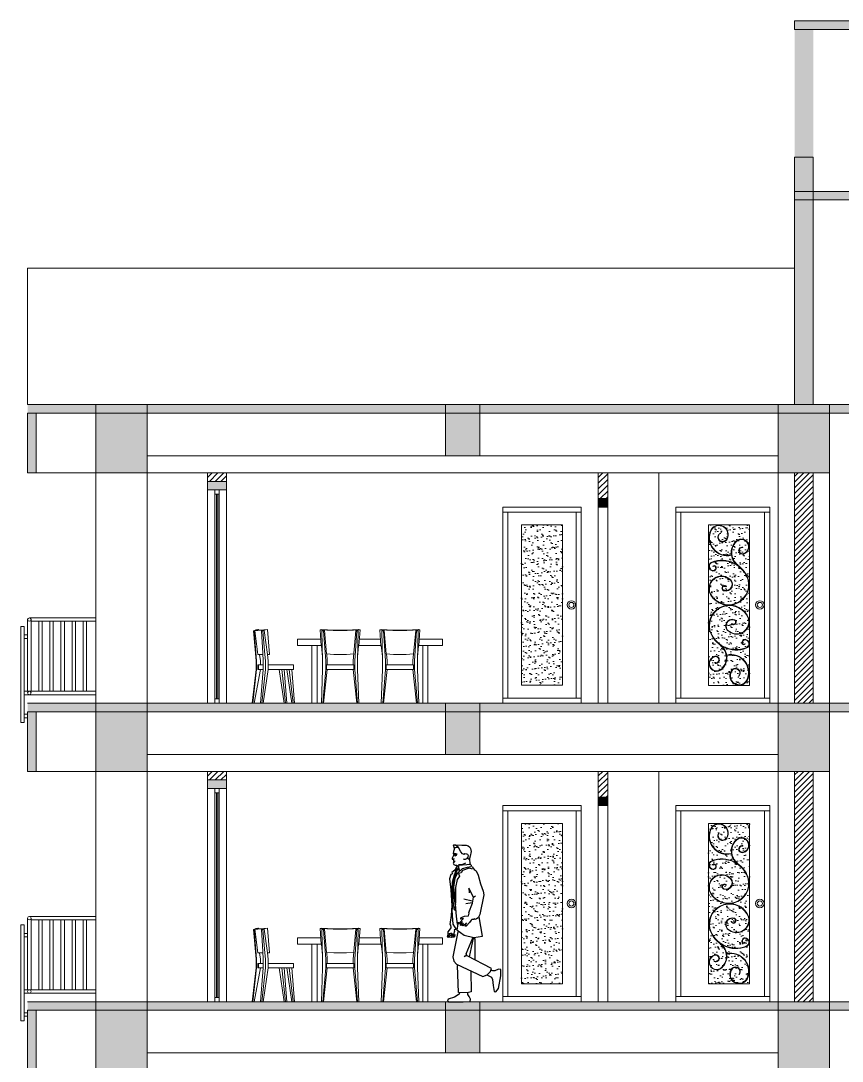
# Model space of a CAD drawing. Header units: millimetres. Extents: x -213 to 151, y -74 to 135.
# Drawn here: x -9.3 to 0.33, y 35.7 to 47.9 of the extents above; entities that cross this region are included whole.
import ezdxf

# ---------------------------------------------------------------- set-up
doc = ezdxf.new("R2010")
doc.units = ezdxf.units.MM
doc.header["$LTSCALE"] = 15
doc.layers.add('Akira01', color=7, linetype='Continuous')
pattern_1 = [(45, (-665.703766, 37.939377), (-0.0336759605, 0.0336759605), [])]
pattern_2 = [(45, (-665.703766, 41.439377), (-0.0336759605, 0.0336759605), [])]

# ---------------------------------------------------------------- blocks, each defined once
blk = doc.blocks.new('Main Doorr')
at = {"lineweight": 9}
h = blk.add_hatch(dxfattribs=at)
h.set_pattern_fill('AR-SAND', color=153, scale=53.726984, style=0)
h.set_pattern_definition([(37.5, (633482.83, -6970.605), (-3.38444, 103.52243), [0, -81.66502, 0, -91.33587, 0, -87.30635]), (7.5, (633482.83, -6970.6), (95.08476, 151.6254), [0, -44.05613, 0, -73.60597, 0, -28.20667]), (327.5, (633416.74, -6970.605), (167.31345, 0.30404), [0, -26.86349, 0, -96.70857, 0, -126.25841]), (317.5, (633416.74, -6970.6), (161.51012, 47.15486), [0, -13.43175, 0, -63.39784, 0, -72.53143])])
h.paths.add_polyline_path([(664468, -64986), (664951, -64986), (664951, -63105), (664468, -63105)])
at = {"color": 7, "lineweight": 9}
for p, q in [((665186, -62955), (664086, -62955)), ((664146, -62955), (664146, -65135)), ((665126, -65135), (665126, -62955)), ((664468, -63105), (664468, -64986)), ((664951, -63105), (664468, -63105)), ((664951, -64986), (664951, -63105)), ((664468, -64986), (664951, -64986)), ((664086, -65135), (665186, -65135))]:
    blk.add_line(p, q, dxfattribs=at)
blk.add_lwpolyline([(664086, -65195), (665186, -65195), (665186, -62895), (664086, -62895)], close=True, dxfattribs=at)
at = {"lineweight": 9}
for points in [[(664738, -63461, -0.637528), (664498, -63159, -0.965658), (664687, -63270, -1.139609), (664589, -63214), (664593, -63218, 1.142963), (664682, -63267, 0.965814), (664503, -63161, 0.637746), (664737, -63456)], [(664811, -63578, -0.50473), (664808, -63283, -1.139136), (664878, -63446, -1.237533), (664872, -63364), (664872, -63369, 1.237959), (664877, -63441, 1.137294), (664811, -63287, 0.504199), (664814, -63573)], [(664608, -64513, -0.50473), (664611, -64809, -1.139136), (664541, -64645, -1.237533), (664547, -64728), (664547, -64722, 1.237959), (664542, -64650, 1.137294), (664608, -64804, 0.504199), (664605, -64518)], [(664681, -64630, -0.637528), (664921, -64933, -0.965658), (664732, -64822, -1.139609), (664830, -64877), (664826, -64874, 1.142963), (664737, -64824, 0.965814), (664916, -64930, 0.637746), (664682, -64636)]]:
    blk.add_lwpolyline(points, format="xyb", dxfattribs=at)
for points in [[(664521, -63590, -0.482932), (664554, -63590, -0.577559), (664521, -63646, -0.789134), (664508, -63541, -0.438143), (664938, -63753, -0.939322), (664477, -63887, -0.684665), (664707, -63731, -0.943765), (664645, -63876, -1.249985), (664681, -63826), (664677, -63830, 1.245946), (664647, -63871, 0.94511), (664704, -63735, 0.684848), (664482, -63886, 0.938331), (664933, -63754, 0.438005), (664510, -63546, 0.787082), (664522, -63640, 0.570854), (664550, -63593, 0.476031), (664525, -63593)], [(664898, -64502, -0.482932), (664865, -64501, -0.577559), (664898, -64445, -0.789134), (664911, -64550, -0.438143), (664481, -64339, -0.939322), (664942, -64204, -0.684665), (664713, -64360, -0.943765), (664774, -64216, -1.249985), (664738, -64265), (664742, -64261, 1.245946), (664772, -64221, 0.94511), (664715, -64356, 0.684848), (664937, -64205, 0.938331), (664486, -64337, 0.438005), (664909, -64545, 0.787082), (664898, -64451, 0.570854), (664870, -64498, 0.476031), (664894, -64498)]]:
    blk.add_lwpolyline(points, format="xyb", close=True, dxfattribs=at)
at = {"linetype": 'Continuous', "lineweight": 9}
blk.add_lwpolyline([(664951, -64986), (664468, -64986)], dxfattribs=at)
at = {"color": 7, "lineweight": 9}
for radius in [50, 30]:
    blk.add_circle((665071, -64043), radius, dxfattribs=at)
blk = doc.blocks.new('Indoor')
at = {"lineweight": 5}
h = blk.add_hatch(dxfattribs=at)
h.set_pattern_fill('AR-SAND', color=153, scale=53.726984, style=0)
h.set_pattern_definition([(37.5, (631289.6, 71959.21), (-3.38444, 103.52243), [0, -81.66502, 0, -91.33587, 0, -87.30635]), (7.5, (631289.6, 71959.21), (95.08476, 151.6254), [0, -44.05613, 0, -73.60597, 0, -28.20667]), (327.5, (631223.515, 71959.21), (167.31345, 0.30404), [0, -26.86349, 0, -96.70857, 0, -126.25841]), (317.5, (631223.52, 71959.21), (161.51012, 47.15486), [0, -13.43175, 0, -63.39784, 0, -72.53143])])
h.paths.add_polyline_path([(662275, 13944), (662758, 13944), (662758, 15824), (662275, 15824)])
at = {"color": 7, "lineweight": 5}
for p, q in [((662976, 16034), (662056, 16034)), ((662056, 16034), (662056, 13734)), ((662976, 13734), (662976, 16034)), ((662976, 15974), (662056, 15974)), ((662116, 15974), (662116, 13794)), ((662916, 13794), (662916, 15974)), ((662275, 15824), (662275, 13944)), ((662758, 15824), (662275, 15824)), ((662758, 13944), (662758, 15824)), ((662275, 13944), (662758, 13944)), ((662056, 13794), (662976, 13794)), ((662056, 13734), (662976, 13734))]:
    blk.add_line(p, q, dxfattribs=at)
at = {"linetype": 'Continuous', "lineweight": 5}
blk.add_lwpolyline([(662758, 13944), (662275, 13944)], dxfattribs=at)
at = {"color": 7, "lineweight": 5}
for radius in [50, 30]:
    blk.add_circle((662861, 14886), radius, dxfattribs=at)
blk = doc.blocks.new('dinning table')
at = {"linetype": 'Continuous', "lineweight": 13}
for points in [[(660952, -67087), (660922, -67087)], [(661041, -67087), (661011, -67087)], [(661307, -67087), (661247, -67087)], [(662547, -67087), (662607, -67087)]]:
    blk.add_lwpolyline(points, dxfattribs=at)
at = {"layer": 'Akira01', "lineweight": 13}
for p, q in [((660573, -66234), (660588, -66227)), ((660588, -66227), (660617, -66223)), ((660603, -66231), (660617, -66223)), ((660703, -66227), (660614, -66234)), ((660617, -66223), (660621, -66223)), ((660621, -66223), (660621, -66231)), ((660726, -66223), (660640, -66231)), ((660703, -66227), (660726, -66223)), ((660748, -66514), (660726, -66223)), ((661357, -66223), (661342, -66227)), ((661342, -66227), (661495, -66234)), ((661355, -66413), (661342, -66227)), ((661357, -66223), (661502, -66231)), ((661651, -66231), (661793, -66223)), ((661797, -66223), (661655, -66231)), ((661811, -66227), (661659, -66234)), ((661793, -66223), (661793, -66223)), ((661811, -66227), (661797, -66223)), ((661798, -66413), (661811, -66227)), ((662058, -66223), (662043, -66227)), ((662043, -66227), (662196, -66234)), ((662056, -66413), (662043, -66227)), ((662058, -66223), (662203, -66231)), ((662352, -66231), (662494, -66223)), ((662498, -66223), (662356, -66231)), ((662513, -66227), (662360, -66234)), ((662494, -66223), (662494, -66223)), ((662513, -66227), (662498, -66223)), ((662499, -66413), (662513, -66227)), ((660561, -66238), (660573, -66234)), ((660591, -66589), (660561, -66238)), ((660561, -66238), (660568, -66238)), ((660568, -66238), (660579, -66234)), ((660598, -66589), (660568, -66238)), ((660573, -66234), (660614, -66234)), ((660579, -66234), (660611, -66514)), ((660603, -66231), (660640, -66231)), ((660655, -66238), (660670, -66234)), ((660655, -66238), (660670, -66499)), ((660670, -66238), (660655, -66238)), ((660670, -66234), (660685, -66234)), ((660670, -66238), (660685, -66234)), ((660670, -66238), (660696, -66514)), ((660685, -66234), (660726, -66514)), ((661078, -66337), (661078, -66412)), ((661349, -66337), (661078, -66337)), ((661375, -66234), (661364, -66238)), ((661364, -66238), (661383, -66238)), ((661371, -66589), (661364, -66238)), ((661394, -66234), (661375, -66234)), ((661383, -66238), (661394, -66234)), ((661383, -66238), (661409, -66589)), ((661417, -66510), (661394, -66234)), ((661502, -66231), (661495, -66234)), ((661659, -66234), (661495, -66234)), ((661502, -66231), (661655, -66231)), ((661655, -66231), (661659, -66234)), ((661730, -66589), (661763, -66234)), ((661748, -66589), (661771, -66238)), ((661763, -66234), (661771, -66238)), ((661782, -66234), (661763, -66234)), ((661789, -66238), (661771, -66238)), ((661789, -66238), (661782, -66234)), ((661782, -66589), (661789, -66238)), ((662051, -66337), (661804, -66337)), ((662076, -66234), (662065, -66238)), ((662065, -66238), (662084, -66238)), ((662073, -66589), (662065, -66238)), ((662095, -66234), (662076, -66234)), ((662084, -66238), (662095, -66234)), ((662084, -66238), (662110, -66589)), ((662118, -66510), (662095, -66234)), ((662203, -66231), (662196, -66234)), ((662360, -66234), (662196, -66234)), ((662203, -66231), (662356, -66231)), ((662356, -66231), (662360, -66234)), ((662431, -66589), (662464, -66234)), ((662449, -66589), (662472, -66238)), ((662464, -66234), (662472, -66238)), ((662483, -66234), (662464, -66234)), ((662490, -66238), (662472, -66238)), ((662490, -66238), (662483, -66234)), ((662483, -66589), (662490, -66238)), ((662777, -66337), (662505, -66337)), ((662777, -66412), (662777, -66337)), ((661355, -66412), (661078, -66412)), ((661247, -67087), (661247, -66412)), ((661307, -67087), (661307, -66412)), ((661357, -66413), (661368, -66499)), ((661793, -66413), (661785, -66499)), ((662056, -66412), (661798, -66412)), ((662058, -66413), (662069, -66499)), ((662494, -66413), (662487, -66499)), ((662777, -66412), (662500, -66412)), ((662547, -67087), (662547, -66412)), ((662607, -67087), (662607, -66412)), ((660591, -66690), (660591, -66589)), ((660598, -66690), (660598, -66589)), ((660647, -66514), (660611, -66514)), ((660632, -66514), (660644, -66589)), ((660632, -66514), (660644, -66589)), ((660644, -66589), (660643, -66589)), ((660644, -66589), (660644, -66637)), ((660644, -66637), (660644, -66589)), ((660651, -66514), (660647, -66514)), ((660670, -66514), (660647, -66514)), ((660655, -66514), (660651, -66514)), ((660651, -66514), (660670, -66514)), ((660670, -66499), (660673, -66589)), ((660673, -66690), (660673, -66589)), ((660696, -66514), (660703, -66589)), ((660703, -66589), (660703, -66690)), ((660726, -66514), (660733, -66589)), ((660748, -66514), (660726, -66514)), ((660733, -66637), (660733, -66589)), ((660733, -66589), (660733, -66690)), ((661368, -66518), (661368, -66499)), ((661371, -66589), (661371, -66690)), ((661409, -66690), (661409, -66589)), ((661409, -66589), (661409, -66589)), ((661502, -66514), (661417, -66510)), ((661427, -66589), (661420, -66510)), ((661427, -66637), (661427, -66589)), ((661651, -66514), (661502, -66514)), ((661651, -66514), (661737, -66510)), ((661730, -66589), (661730, -66637)), ((661748, -66690), (661748, -66589)), ((661782, -66690), (661782, -66589)), ((661785, -66518), (661785, -66499)), ((661785, -66510), (661786, -66510)), ((662069, -66518), (662069, -66499)), ((662073, -66589), (662073, -66690)), ((662110, -66690), (662110, -66589)), ((662110, -66589), (662110, -66589)), ((662203, -66514), (662118, -66510)), ((662129, -66589), (662121, -66510)), ((662129, -66637), (662129, -66589)), ((662352, -66514), (662203, -66514)), ((662352, -66514), (662438, -66510)), ((662431, -66589), (662431, -66637)), ((662449, -66690), (662449, -66589)), ((662483, -66690), (662483, -66589)), ((662487, -66518), (662487, -66499)), ((662487, -66510), (662487, -66510)), ((660547, -67087), (660591, -66690)), ((660554, -67088), (660598, -66690)), ((660644, -66690), (660571, -67087)), ((660647, -66637), (660614, -66637)), ((660614, -66637), (660647, -66637)), ((660614, -66637), (660614, -66690)), ((660647, -66690), (660614, -66690)), ((660614, -66690), (660647, -66690)), ((660620, -66637), (660620, -66690)), ((660620, -66690), (660620, -66690)), ((660673, -66690), (660644, -67087)), ((660673, -66637), (660647, -66637)), ((660647, -66637), (660673, -66637)), ((660673, -66690), (660647, -66690)), ((660647, -66690), (660673, -66690)), ((660703, -66690), (660658, -67087)), ((660733, -66690), (660673, -67087)), ((660752, -66637), (660733, -66637)), ((660733, -66637), (660752, -66637)), ((660752, -66690), (660733, -66690)), ((660752, -66690), (660733, -66690)), ((660955, -66637), (660752, -66637)), ((660752, -66637), (661030, -66637)), ((660933, -66690), (660752, -66690)), ((660752, -66690), (661030, -66690)), ((660862, -66690), (660922, -67087)), ((660892, -66690), (660937, -67087)), ((660922, -66690), (660952, -67087)), ((660951, -66690), (661011, -67087)), ((660981, -66690), (661026, -67087)), ((661011, -66690), (661041, -67087)), ((661030, -66637), (661030, -66690)), ((661357, -67087), (661371, -66690)), ((661371, -66637), (661371, -66690)), ((661371, -66637), (661372, -66637)), ((661371, -66690), (661372, -66690)), ((661409, -66690), (661375, -67087)), ((661383, -67087), (661427, -66690)), ((661416, -66690), (661416, -66637)), ((661424, -66637), (661416, -66637)), ((661416, -66637), (661424, -66637)), ((661424, -66690), (661416, -66690)), ((661502, -66637), (661424, -66637)), ((661424, -66637), (661502, -66637)), ((661502, -66690), (661424, -66690)), ((661424, -66690), (661502, -66690)), ((661651, -66637), (661502, -66637)), ((661502, -66637), (661651, -66637)), ((661651, -66690), (661502, -66690)), ((661502, -66690), (661651, -66690)), ((661730, -66637), (661651, -66637)), ((661651, -66637), (661730, -66637)), ((661730, -66690), (661651, -66690)), ((661651, -66690), (661730, -66690)), ((661737, -66637), (661730, -66637)), ((661737, -66637), (661730, -66637)), ((661730, -66690), (661771, -67087)), ((661737, -66690), (661730, -66690)), ((661737, -66690), (661737, -66637)), ((661748, -66690), (661782, -67087)), ((661782, -66690), (661797, -67087)), ((662058, -67087), (662073, -66690)), ((662073, -66637), (662073, -66690)), ((662073, -66637), (662073, -66637)), ((662073, -66690), (662073, -66690)), ((662110, -66690), (662076, -67087)), ((662084, -67087), (662129, -66690)), ((662117, -66690), (662117, -66637)), ((662125, -66637), (662117, -66637)), ((662117, -66637), (662125, -66637)), ((662125, -66690), (662117, -66690)), ((662203, -66637), (662125, -66637)), ((662125, -66637), (662203, -66637)), ((662203, -66690), (662125, -66690)), ((662125, -66690), (662203, -66690)), ((662352, -66637), (662203, -66637)), ((662203, -66637), (662352, -66637)), ((662352, -66690), (662203, -66690)), ((662203, -66690), (662352, -66690)), ((662431, -66637), (662352, -66637)), ((662352, -66637), (662431, -66637)), ((662431, -66690), (662352, -66690)), ((662352, -66690), (662431, -66690)), ((662438, -66637), (662431, -66637)), ((662438, -66637), (662431, -66637)), ((662431, -66690), (662472, -67087)), ((662438, -66690), (662431, -66690)), ((662438, -66690), (662438, -66637)), ((662449, -66690), (662483, -67087)), ((662483, -66690), (662498, -67087)), ((660547, -67087), (660565, -67087)), ((660565, -67087), (660547, -67087)), ((660565, -67087), (660569, -67087)), ((660565, -67087), (660569, -67087)), ((660569, -67087), (660573, -67087)), ((660573, -67087), (660569, -67087)), ((660658, -67087), (660644, -67087)), ((660658, -67087), (660644, -67087)), ((660658, -67087), (660673, -67087)), ((660673, -67087), (660658, -67087)), ((660673, -67087), (660673, -67087)), ((660673, -67087), (660673, -67087)), ((661375, -67087), (661357, -67087)), ((661357, -67087), (661375, -67087)), ((661375, -67087), (661383, -67087)), ((661375, -67087), (661375, -67087)), ((661375, -67087), (661383, -67087)), ((661782, -67087), (661771, -67087)), ((661782, -67087), (661771, -67087)), ((661782, -67087), (661797, -67087)), ((661797, -67087), (661782, -67087)), ((662076, -67087), (662058, -67087)), ((662058, -67087), (662076, -67087)), ((662076, -67087), (662084, -67087)), ((662076, -67087), (662076, -67087)), ((662076, -67087), (662084, -67087)), ((662483, -67087), (662472, -67087)), ((662483, -67087), (662472, -67087)), ((662483, -67087), (662498, -67087)), ((662498, -67087), (662483, -67087))]:
    blk.add_line(p, q, dxfattribs=at)
blk = doc.blocks.new('wwwwww')
at = {"color": 0, "linetype": 'ByBlock'}
for p, q in [((663812, -14231), (663819, -14254)), ((663728, -14631), (663827, -14655)), ((663841, -14612), (663867, -14599)), ((663827, -14680), (663753, -14690)), ((663566, -15070), (663558, -15071)), ((663839, -15095), (663793, -15311))]:
    blk.add_line(p, q, dxfattribs=at)
for points in [[(663618, -14042), (663608, -14005), (663614, -13998), (663707, -14002), (663756, -14005), (663779, -14012), (663799, -14027), (663806, -14041), (663817, -14079), (663804, -14133), (663794, -14158), (663801, -14230)], [(663732, -14111), (663713, -14103), (663693, -14082), (663667, -14032), (663633, -14004), (663617, -14002), (663610, -14006)], [(663624, -14032), (663609, -14076), (663604, -14100), (663612, -14117), (663591, -14155), (663594, -14166), (663608, -14171), (663607, -14186), (663612, -14198), (663606, -14214), (663614, -14229), (663629, -14238), (663642, -14236), (663651, -14243), (663624, -14300), (663645, -14291), (663646, -14266), (663657, -14246), (663666, -14248)], [(663625, -14030), (663639, -14028), (663663, -14032)], [(663732, -14112), (663742, -14102), (663760, -14103), (663772, -14110), (663780, -14123), (663775, -14145), (663759, -14162), (663744, -14172), (663734, -14172), (663727, -14162)], [(663792, -14170), (663780, -14160), (663774, -14148)], [(663666, -14267), (663651, -14294), (663615, -14382), (663602, -14524), (663613, -14656), (663604, -14720), (663587, -14760), (663598, -14680), (663598, -14581), (663591, -14506), (663598, -14435), (663620, -14351), (663644, -14287)], [(663609, -14187), (663627, -14189)], [(663812, -14256), (663768, -14265), (663708, -14281), (663657, -14331), (663624, -14391), (663609, -14497), (663624, -14641), (663629, -14700), (663640, -14837), (663653, -14932)], [(663619, -14168), (663610, -14164)], [(663616, -14198), (663622, -14198)], [(663812, -14231), (663665, -14240), (663669, -14300), (663688, -14293)], [(663667, -14231), (663716, -14227), (663752, -14209)], [(663828, -14256), (663850, -14289), (663874, -14305), (663896, -14356), (663923, -14455), (663954, -14541), (663962, -14585), (663916, -14815), (663896, -14855), (663876, -14866), (663863, -14873), (663854, -14866), (663843, -14873), (663825, -14873), (663817, -14884), (663797, -14908), (663755, -14954), (663744, -14954), (663759, -14915), (663721, -14950), (663715, -14946), (663724, -14921), (663693, -14946), (663686, -14939), (663713, -14901), (663679, -14926), (663675, -14919), (663726, -14864), (663693, -14870), (663695, -14855), (663719, -14844), (663737, -14835), (663783, -14833), (663790, -14802), (663788, -14793), (663830, -14683), (663841, -14614), (663786, -14506), (663792, -14563)], [(663622, -14298), (663589, -14325), (663595, -14338), (663578, -14347), (663562, -14398), (663576, -14526), (663587, -14714), (663582, -14826), (663567, -14932), (663573, -14939), (663576, -14974), (663558, -14999), (663540, -15021), (663542, -15047), (663534, -15076), (663547, -15080), (663562, -15052), (663562, -15038), (663589, -15032)], [(663832, -14283), (663790, -14274), (663713, -14300), (663697, -14329), (663668, -14336), (663679, -14365), (663653, -14404), (663633, -14499), (663633, -14683)], [(663642, -14990), (663604, -14930), (663598, -14828), (663593, -14758)], [(663631, -14700), (663613, -14753), (663633, -14767)], [(663664, -14904), (663646, -14996), (663735, -15060), (663848, -15087), (663947, -15069), (663909, -14844)], [(663631, -14983), (663626, -14990), (663615, -14996), (663620, -15010), (663609, -15049)], [(663620, -15076), (663609, -15084), (663605, -15079), (663585, -15086), (663580, -15080), (663563, -15086), (663558, -15079)], [(663622, -15076), (663629, -15056), (663624, -15056), (663606, -15074), (663615, -15056), (663604, -15052), (663584, -15071), (663598, -15041), (663584, -15041), (663569, -15069)], [(663658, -15019), (663601, -15313), (663612, -15364), (663645, -15399), (663952, -15543), (664001, -15525), (664041, -15486), (664052, -15450), (663767, -15302), (663733, -15309), (663764, -15287), (663755, -15278), (663833, -15090)], [(663862, -15342), (663862, -15103), (663837, -15103)], [(663811, -15479), (663817, -15722), (663767, -15735), (663667, -15731), (663654, -15413)], [(664005, -15528), (664052, -15550), (664065, -15576), (664074, -15647), (664083, -15718), (664105, -15722), (664134, -15682), (664165, -15534), (664165, -15459), (664134, -15457), (664092, -15475), (664069, -15475), (664047, -15468)], [(663680, -15735), (663674, -15749), (663621, -15786), (663545, -15810), (663537, -15828), (663552, -15839), (663722, -15839), (663802, -15837), (663809, -15810), (663791, -15777), (663775, -15755), (663775, -15737)]]:
    blk.add_lwpolyline(points, dxfattribs=at)
for points in [[(663650, -14109), (663623, -14100), (663616, -14105)], [(663647, -14113), (663621, -14118), (663621, -14124), (663628, -14127), (663643, -14120)]]:
    blk.add_lwpolyline(points, close=True, dxfattribs=at)

msp = doc.modelspace()

# ---------------------------------------------------------------- hatches: boundary and pattern name
at = {"linetype": 'Continuous', "lineweight": 13}
h = msp.add_hatch(color=256, dxfattribs=at)
h.dxf.hatch_style = 1
h.paths.add_polyline_path([(-0.227, 47.8), (5.383, 47.8), (5.383, 47.9), (-0.227, 47.9)])
h = msp.add_hatch(color=256, dxfattribs=at)
h.dxf.hatch_style = 1
h.paths.add_polyline_path([(5.383, 44.3), (5.163, 44.3), (5.163, 43.4), (5.383, 43.4)])
h.paths.add_polyline_path([(5.383, 47.8), (5.163, 47.8), (5.163, 44.3), (5.383, 44.3)])
h.paths.add_polyline_path([(-0.117, 44.3), (-0.227, 44.3), (-0.227, 43.4), (-0.117, 43.4)])
h.paths.add_polyline_path([(-0.007, 44.3), (-0.117, 44.3), (-0.117, 43.4), (-0.007, 43.4)])
h.paths.add_polyline_path([(-0.007, 47.8), (-0.117, 47.8), (-0.117, 44.3), (-0.007, 44.3)])
h.paths.add_polyline_path([(-0.117, 47.8), (-0.227, 47.8), (-0.227, 44.3), (-0.117, 44.3)])
h = msp.add_hatch(color=256, dxfattribs=at)
h.dxf.hatch_style = 1
h.paths.add_polyline_path([(-0.227, 45.8), (5.383, 45.8), (5.383, 45.9), (-0.227, 45.9)])
h = msp.add_hatch(color=256, dxfattribs=at)
h.dxf.hatch_style = 1
h.paths.add_polyline_path([(-8.417, 43.4), (-9.217, 43.4), (-9.217, 43.3), (-8.417, 43.3)])
h.paths.add_polyline_path([(1.303, 43.3), (1.303, 43.4), (-7.817, 43.4), (-7.817, 43.3)])
h = msp.add_hatch(color=256, dxfattribs=at)
h.dxf.hatch_style = 1
h.paths.add_polyline_path([(-9.117, 43.3), (-9.217, 43.3), (-9.217, 42.6), (-9.117, 42.6)])
h = msp.add_hatch(color=256, dxfattribs=at)
h.dxf.hatch_style = 1
h.paths.add_polyline_path([(-8.417, 42.6), (-7.817, 42.6), (-7.817, 43.4), (-8.417, 43.4)])
h = msp.add_hatch(color=256, dxfattribs=at)
h.dxf.hatch_style = 1
h.paths.add_polyline_path([(-4.317, 42.8), (-3.917, 42.8), (-3.917, 43.4), (-4.317, 43.4)])
h = msp.add_hatch(color=256, dxfattribs=at)
h.dxf.hatch_style = 1
h.paths.add_polyline_path([(-0.417, 42.6), (0.183, 42.6), (0.183, 43.4), (-0.417, 43.4)])
at = {"linetype": 'Continuous', "lineweight": 13, "true_color": 0xb64b2b}
h = msp.add_hatch(dxfattribs=at)
h.set_pattern_fill('ANSI31', color=15, scale=0.015)
h.set_pattern_definition(pattern_2)
h.paths.add_polyline_path([(-6.887, 42.6), (-7.107, 42.6), (-7.107, 42.5), (-6.887, 42.5)])
h = msp.add_hatch(dxfattribs=at)
h.set_pattern_fill('ANSI31', color=15, scale=0.015)
h.set_pattern_definition(pattern_2)
h.paths.add_polyline_path([(-2.417, 42.6), (-2.527, 42.6), (-2.527, 42.3), (-2.417, 42.3)])
h = msp.add_hatch(dxfattribs=at)
h.set_pattern_fill('ANSI31', color=15, scale=0.015)
h.set_pattern_definition(pattern_1)
h.paths.add_polyline_path([(-0.227, 39.9), (-0.007, 39.9), (-0.007, 42.6), (-0.227, 42.6)])
at = {"linetype": 'Continuous', "lineweight": 13}
h = msp.add_hatch(color=256, dxfattribs=at)
h.dxf.hatch_style = 1
h.paths.add_polyline_path([(-6.887, 42.5), (-7.107, 42.5), (-7.107, 42.4), (-6.887, 42.4)])
h = msp.add_hatch(color=153, dxfattribs=at)
h.dxf.hatch_style = 1
h.paths.add_polyline_path([(-7.004, 42.35), (-6.989, 42.35), (-6.989, 39.95), (-7.004, 39.95)])
h = msp.add_hatch(color=256, dxfattribs=at)
h.dxf.hatch_style = 1
h.paths.add_polyline_path([(-2.417, 42.3), (-2.527, 42.3), (-2.527, 42.2), (-2.417, 42.2)])
h = msp.add_hatch(color=256, dxfattribs=at)
h.dxf.hatch_style = 1
h.paths.add_polyline_path([(-8.417, 39.9), (-9.217, 39.9), (-9.217, 39.8), (-8.417, 39.8)])
h.paths.add_polyline_path([(1.103, 39.8), (1.103, 39.9), (-7.817, 39.9), (-7.817, 39.8)])
h = msp.add_hatch(color=256, dxfattribs=at)
h.dxf.hatch_style = 1
h.paths.add_polyline_path([(-8.417, 39.1), (-7.817, 39.1), (-7.817, 39.9), (-8.417, 39.9)])
h = msp.add_hatch(color=256, dxfattribs=at)
h.dxf.hatch_style = 1
h.paths.add_polyline_path([(-4.317, 39.3), (-3.917, 39.3), (-3.917, 39.9), (-4.317, 39.9)])
h = msp.add_hatch(color=256, dxfattribs=at)
h.dxf.hatch_style = 1
h.paths.add_polyline_path([(-0.417, 39.1), (0.183, 39.1), (0.183, 39.9), (-0.417, 39.9)])
h = msp.add_hatch(color=256, dxfattribs=at)
h.dxf.hatch_style = 1
h.paths.add_polyline_path([(-9.117, 39.8), (-9.217, 39.8), (-9.217, 39.6), (-9.117, 39.6)])
h = msp.add_hatch(color=256, dxfattribs=at)
h.dxf.hatch_style = 1
h.paths.add_polyline_path([(-9.117, 39.8), (-9.217, 39.8), (-9.217, 39.1), (-9.117, 39.1)])
at = {"linetype": 'Continuous', "lineweight": 13, "true_color": 0xb64b2b}
h = msp.add_hatch(dxfattribs=at)
h.set_pattern_fill('ANSI31', color=15, scale=0.015)
h.set_pattern_definition(pattern_1)
h.paths.add_polyline_path([(-6.887, 39.1), (-7.107, 39.1), (-7.107, 39), (-6.887, 39)])
h = msp.add_hatch(dxfattribs=at)
h.set_pattern_fill('ANSI31', color=15, scale=0.015)
h.set_pattern_definition(pattern_1)
h.paths.add_polyline_path([(-2.417, 39.1), (-2.527, 39.1), (-2.527, 38.8), (-2.417, 38.8)])
h = msp.add_hatch(dxfattribs=at)
h.set_pattern_fill('ANSI31', color=15, scale=0.015)
h.set_pattern_definition([(45, (-665.703766, 34.439377), (-0.0336759605, 0.0336759605), [])])
h.paths.add_polyline_path([(-0.227, 36.4), (-0.007, 36.4), (-0.007, 39.1), (-0.227, 39.1)])
at = {"linetype": 'Continuous', "lineweight": 13}
h = msp.add_hatch(color=256, dxfattribs=at)
h.dxf.hatch_style = 1
h.paths.add_polyline_path([(-6.887, 39), (-7.107, 39), (-7.107, 38.9), (-6.887, 38.9)])
h = msp.add_hatch(color=153, dxfattribs=at)
h.dxf.hatch_style = 1
h.paths.add_polyline_path([(-7.004, 38.85), (-6.989, 38.85), (-6.989, 36.45), (-7.004, 36.45)])
h = msp.add_hatch(color=256, dxfattribs=at)
h.dxf.hatch_style = 1
h.paths.add_polyline_path([(-2.417, 38.8), (-2.527, 38.8), (-2.527, 38.7), (-2.417, 38.7)])
h = msp.add_hatch(color=256, dxfattribs=at)
h.dxf.hatch_style = 1
h.paths.add_polyline_path([(-8.417, 36.4), (-9.217, 36.4), (-9.217, 36.3), (-8.417, 36.3)])
h.paths.add_polyline_path([(1.103, 36.3), (1.103, 36.4), (-7.817, 36.4), (-7.817, 36.3)])
h = msp.add_hatch(color=256, dxfattribs=at)
h.dxf.hatch_style = 1
h.paths.add_polyline_path([(-8.417, 35.6), (-7.817, 35.6), (-7.817, 36.4), (-8.417, 36.4)])
h = msp.add_hatch(color=256, dxfattribs=at)
h.dxf.hatch_style = 1
h.paths.add_polyline_path([(-4.317, 35.8), (-3.917, 35.8), (-3.917, 36.4), (-4.317, 36.4)])
h = msp.add_hatch(color=256, dxfattribs=at)
h.dxf.hatch_style = 1
h.paths.add_polyline_path([(-0.417, 35.6), (0.183, 35.6), (0.183, 36.4), (-0.417, 36.4)])
h = msp.add_hatch(color=256, dxfattribs=at)
h.dxf.hatch_style = 1
h.paths.add_polyline_path([(-9.117, 36.3), (-9.217, 36.3), (-9.217, 36.1), (-9.117, 36.1)])
h = msp.add_hatch(color=256, dxfattribs=at)
h.dxf.hatch_style = 1
h.paths.add_polyline_path([(-9.117, 36.3), (-9.217, 36.3), (-9.217, 35.6), (-9.117, 35.6)])

# ---------------------------------------------------------------- linework, layer by layer
for p, q in [((-9.217, 43.4), (-9.217, 45)), ((-9.217, 45), (-0.227, 45)), ((-8.417, 43.4), (-8.417, 32.1)), ((-7.817, 43.4), (-7.817, 32.1)), ((0.183, 43.4), (0.183, 32.1))]:
    msp.add_line(p, q, dxfattribs=at)
for points in [[(-0.227, 47.8), (5.383, 47.8), (5.383, 47.9), (-0.227, 47.9)], [(-0.227, 43.4), (-0.007, 43.4), (-0.007, 46.3), (-0.227, 46.3)], [(-0.227, 45.8), (5.383, 45.8), (5.383, 45.9), (-0.227, 45.9)], [(-8.417, 42.6), (-7.817, 42.6), (-7.817, 43.4), (-8.417, 43.4)], [(-4.317, 42.8), (-3.917, 42.8), (-3.917, 43.4), (-4.317, 43.4)], [(-0.417, 42.6), (0.183, 42.6), (0.183, 43.4), (-0.417, 43.4)], [(-2.417, 42.6), (-2.527, 42.6), (-2.527, 39.9), (-2.417, 39.9)], [(-0.227, 39.9), (-0.007, 39.9), (-0.007, 42.6), (-0.227, 42.6)], [(-7.022, 42.35), (-6.972, 42.35), (-6.972, 42.4), (-7.022, 42.4)], [(-2.417, 42.2), (-2.527, 42.2), (-2.527, 42.3), (-2.417, 42.3)], [(-8.417, 39.1), (-7.817, 39.1), (-7.817, 39.9), (-8.417, 39.9)], [(-7.022, 39.9), (-6.972, 39.9), (-6.972, 39.95), (-7.022, 39.95)], [(-4.317, 39.3), (-3.917, 39.3), (-3.917, 39.9), (-4.317, 39.9)], [(-0.417, 39.1), (0.183, 39.1), (0.183, 39.9), (-0.417, 39.9)], [(-2.417, 39.1), (-2.527, 39.1), (-2.527, 36.4), (-2.417, 36.4)], [(-0.227, 36.4), (-0.007, 36.4), (-0.007, 39.1), (-0.227, 39.1)], [(-7.022, 38.85), (-6.972, 38.85), (-6.972, 38.9), (-7.022, 38.9)], [(-2.417, 38.7), (-2.527, 38.7), (-2.527, 38.8), (-2.417, 38.8)], [(-8.417, 35.6), (-7.817, 35.6), (-7.817, 36.4), (-8.417, 36.4)], [(-7.022, 36.4), (-6.972, 36.4), (-6.972, 36.45), (-7.022, 36.45)], [(-4.317, 35.8), (-3.917, 35.8), (-3.917, 36.4), (-4.317, 36.4)], [(-0.417, 35.6), (0.183, 35.6), (0.183, 36.4), (-0.417, 36.4)]]:
    msp.add_lwpolyline(points, close=True, dxfattribs=at)
at = {"linetype": 'Continuous', "lineweight": 5}
for points in [[(-8.417, 43.4), (-9.217, 43.4)], [(-8.417, 43.3), (-8.417, 43.2)], [(-8.367, 43.4), (-8.367, 43.4)], [(-9.217, 40.88), (-9.217, 40.04)], [(-9.197, 40.9), (-8.417, 40.9)], [(-9.177, 40.88), (-9.177, 40.04)], [(-9.177, 40.86), (-8.417, 40.86)], [(-9.087, 40.86), (-9.087, 40.04)], [(-9.047, 40.86), (-9.047, 40.04)], [(-8.957, 40.86), (-8.957, 40.04)], [(-8.917, 40.86), (-8.917, 40.04)], [(-8.827, 40.86), (-8.827, 40.04)], [(-8.787, 40.86), (-8.787, 40.04)], [(-8.697, 40.86), (-8.697, 40.04)], [(-8.657, 40.86), (-8.657, 40.04)], [(-8.567, 40.86), (-8.567, 40.04)], [(-8.527, 40.86), (-8.527, 40.04)], [(-9.297, 40.8), (-9.257, 40.8)], [(-9.257, 40.7), (-9.217, 40.7)], [(-9.257, 40.66), (-9.217, 40.66)], [(-9.197, 40.04), (-9.257, 40.04)], [(-9.197, 40.04), (-8.417, 40.04)], [(-9.217, 40), (-9.257, 40)], [(-9.217, 40), (-8.417, 40)], [(-8.417, 39.9), (-9.217, 39.9)], [(-8.417, 39.9), (-8.417, 39.9)], [(-9.217, 39.77), (-9.257, 39.77)], [(-8.417, 39.8), (-8.417, 39.7)], [(-9.297, 39.675), (-9.257, 39.675)], [(-9.217, 39.73), (-9.257, 39.73)], [(-9.217, 37.38), (-9.217, 36.54)], [(-9.197, 37.4), (-8.417, 37.4)], [(-9.177, 37.38), (-9.177, 36.54)], [(-9.177, 37.36), (-8.417, 37.36)], [(-9.087, 37.36), (-9.087, 36.54)], [(-9.047, 37.36), (-9.047, 36.54)], [(-8.957, 37.36), (-8.957, 36.54)], [(-8.917, 37.36), (-8.917, 36.54)], [(-8.827, 37.36), (-8.827, 36.54)], [(-8.787, 37.36), (-8.787, 36.54)], [(-8.697, 37.36), (-8.697, 36.54)], [(-8.657, 37.36), (-8.657, 36.54)], [(-8.567, 37.36), (-8.567, 36.54)], [(-8.527, 37.36), (-8.527, 36.54)], [(-9.297, 37.3), (-9.257, 37.3)], [(-9.257, 37.2), (-9.217, 37.2)], [(-9.257, 37.16), (-9.217, 37.16)], [(-9.197, 36.54), (-9.257, 36.54)], [(-9.217, 36.5), (-9.257, 36.5)], [(-9.217, 36.5), (-8.417, 36.5)], [(-9.197, 36.54), (-8.417, 36.54)], [(-8.417, 36.4), (-9.217, 36.4)], [(-8.417, 36.4), (-8.417, 36.4)], [(-9.217, 36.27), (-9.257, 36.27)], [(-9.217, 36.23), (-9.257, 36.23)], [(-8.417, 36.3), (-8.417, 36.2)], [(-9.297, 36.175), (-9.257, 36.175)]]:
    msp.add_lwpolyline(points, dxfattribs=at)
at = {"linetype": 'Continuous', "lineweight": 13}
for points in [[(-9.217, 43.3), (1.203, 43.3)], [(-9.217, 43.3), (-9.217, 42.6), (-9.117, 42.6), (-9.117, 43.3)], [(1.203, 43.4), (-8.417, 43.4)], [(-8.197, 43.4), (-8.417, 43.4)], [(-2.527, 43.4), (-2.417, 43.4)], [(-0.417, 32.1), (-0.417, 43.4)], [(-8.417, 39.9), (-8.417, 43.2)], [(-7.817, 42.8), (-0.417, 42.8)], [(-9.117, 42.6), (-8.417, 42.6)], [(-7.817, 42.6), (-0.417, 42.6)], [(-6.887, 42.6), (-6.887, 39.9), (-7.107, 39.9), (-7.107, 42.6)], [(-1.817, 39.9), (-1.817, 42.6)], [(-1.817, 39.9), (-1.817, 42.6)], [(-6.887, 42.4), (-7.107, 42.4), (-7.107, 42.5), (-6.887, 42.5), (-6.887, 42.4)], [(-7.107, 42.4), (-6.887, 42.4)], [(-7.022, 39.95), (-7.022, 42.35)], [(-6.972, 39.95), (-6.972, 42.35)], [(1.203, 39.9), (-8.417, 39.9)], [(-9.217, 39.8), (1.203, 39.8)], [(-9.217, 39.8), (-9.217, 39.1), (-9.117, 39.1), (-9.117, 39.8)], [(-9.117, 39.8), (-9.117, 39.6)], [(-8.417, 36.4), (-8.417, 39.7)], [(-7.817, 39.3), (-0.417, 39.3)], [(-9.117, 39.1), (-8.417, 39.1)], [(-7.817, 39.1), (-0.417, 39.1)], [(-6.887, 39.1), (-6.887, 36.4), (-7.107, 36.4), (-7.107, 39.1)], [(-1.817, 36.4), (-1.817, 39.1)], [(-6.887, 38.9), (-7.107, 38.9), (-7.107, 39), (-6.887, 39), (-6.887, 38.9)], [(-7.107, 38.9), (-6.887, 38.9)], [(-7.022, 36.45), (-7.022, 38.85)], [(-6.972, 36.45), (-6.972, 38.85)], [(1.203, 36.4), (-8.417, 36.4)], [(-9.217, 36.3), (1.203, 36.3)], [(-9.217, 36.3), (-9.217, 35.6), (-9.117, 35.6), (-9.117, 36.3)], [(-9.117, 36.3), (-9.117, 36.1)], [(-7.817, 35.8), (-0.417, 35.8)], [(-7.817, 35.8), (-0.417, 35.8)]]:
    msp.add_lwpolyline(points, dxfattribs=at)
at = {"color": 153, "linetype": 'Continuous', "lineweight": 13}
for points in [[(-7.004, 42.35), (-6.989, 42.35), (-6.989, 39.95), (-7.004, 39.95)], [(-7.004, 38.85), (-6.989, 38.85), (-6.989, 36.45), (-7.004, 36.45)]]:
    msp.add_lwpolyline(points, close=True, dxfattribs=at)
at = {"linetype": 'Continuous', "lineweight": 5}
for points in [[(-9.297, 40.8), (-9.257, 40.8), (-9.257, 39.675), (-9.297, 39.675)], [(-9.297, 37.3), (-9.257, 37.3), (-9.257, 36.175), (-9.297, 36.175)]]:
    msp.add_lwpolyline(points, close=True, dxfattribs=at)
at = {"linetype": 'Continuous', "lineweight": 13}
for centre in [(-9.197, 40.88), (-9.197, 40.02), (-9.197, 37.38), (-9.197, 36.52)]:
    msp.add_circle(centre, 0.02, dxfattribs=at)

# ---------------------------------------------------------------- block references
at = {"linetype": 'Continuous', "lineweight": 13, "xscale": 0.001, "yscale": 0.001, "zscale": 0.001}
for name, p in [('Indoor', (-665.704, 26.166)), ('Main Doorr', (-665.704, 105.095)), ('dinning table', (-667.131, 106.987)), ('Indoor', (-665.704, 22.666)), ('Main Doorr', (-665.704, 101.595)), ('wwwwww', (-667.833, 52.239)), ('dinning table', (-667.131, 103.487))]:
    msp.add_blockref(name, p, dxfattribs=at)

doc.saveas('drawing.dxf')
